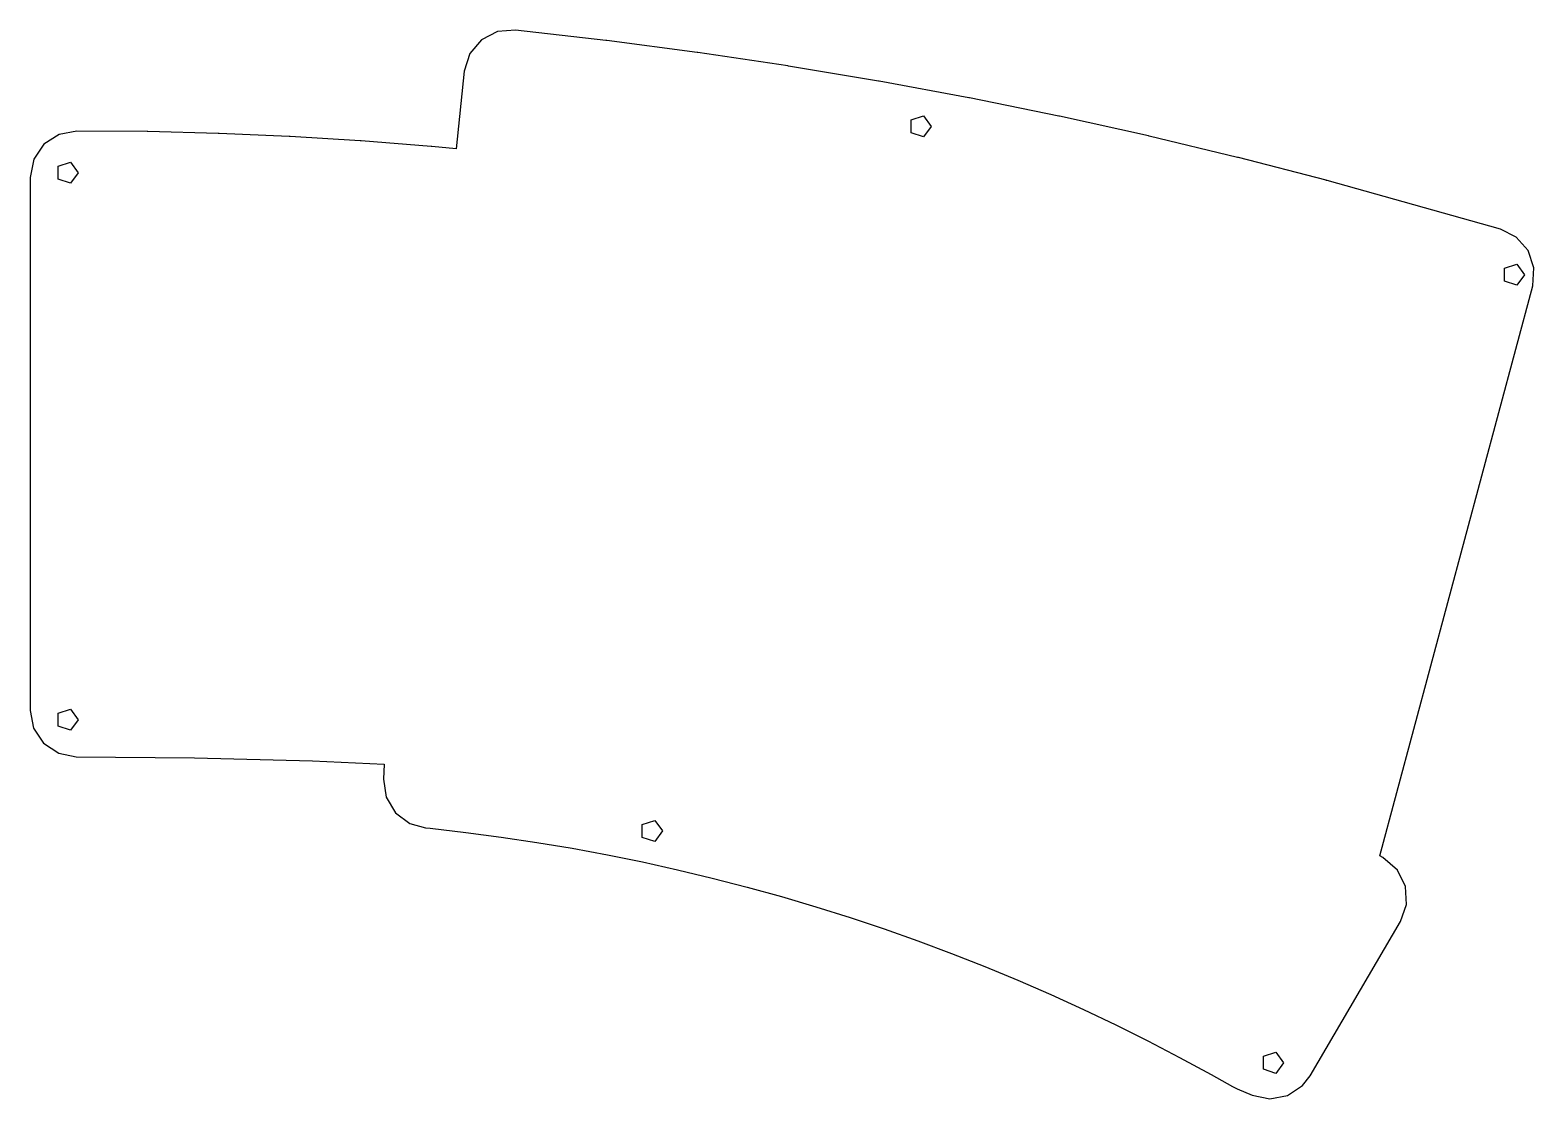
# Model space of a CAD drawing. Header units: metres. Extents: x -5 to 157, y -23 to 92.
import ezdxf

# ---------------------------------------------------------------- set-up
doc = ezdxf.new("R2010")
doc.units = ezdxf.units.M

msp = doc.modelspace()

# ---------------------------------------------------------------- linework, layer by layer
for p, q in [((43.6847, 91.3316), (42.4241, 89.8426)), ((45.4191, 92.2249), (43.6847, 91.3316)), ((47.3633, 92.3864), (45.4191, 92.2249)), ((57.1175, 91.2751), (47.3633, 92.3864)), ((57.2041, 91.2644), (57.1175, 91.2751)), ((66.9375, 89.983), (57.2041, 91.2644)), ((42.4241, 89.8426), (41.8246, 87.9412)), ((67.0239, 89.9709), (66.9375, 89.983)), ((76.7334, 88.5198), (67.0239, 89.9709)), ((41.8246, 87.9412), (40.9451, 79.5735)), ((76.8196, 88.5061), (76.7334, 88.5198)), ((86.5023, 86.8858), (76.8196, 88.5061)), ((86.5883, 86.8706), (86.5023, 86.8858)), ((96.2412, 85.0816), (86.5883, 86.8706)), ((96.3269, 85.0649), (96.2412, 85.0816)), ((105.947, 83.1077), (96.3269, 85.0649)), ((90.0292, 82.7053), (91.3708, 83.1413)), ((91.3708, 83.1413), (92.2, 82)), ((106.033, 83.0895), (105.947, 83.1077)), ((115.617, 80.9646), (106.033, 83.0895)), ((-1.87303, 81.1359), (-3.50455, 80.0663)), ((0.04364, 81.4998), (-1.87303, 81.1359)), ((7.62671, 81.4336), (0.04364, 81.4998)), ((7.71396, 81.4321), (7.62671, 81.4336)), ((15.2947, 81.2336), (7.71396, 81.4321)), ((15.3819, 81.2305), (15.2947, 81.2336)), ((22.9581, 80.8998), (15.3819, 81.2305)), ((90.0292, 81.2946), (90.0292, 82.7053)), ((91.3708, 80.8587), (90.0292, 81.2946)), ((92.2, 82), (91.3708, 80.8587)), ((-3.50455, 80.0663), (-4.60252, 78.4537)), ((23.0452, 80.8952), (22.9581, 80.8998)), ((30.6144, 80.4323), (23.0452, 80.8952)), ((30.7015, 80.4262), (30.6144, 80.4323)), ((38.2615, 79.8312), (30.7015, 80.4262)), ((38.3484, 79.8236), (38.2615, 79.8312)), ((40.9451, 79.5735), (38.3484, 79.8236)), ((115.702, 80.945), (115.617, 80.9646)), ((125.248, 78.6532), (115.702, 80.945)), ((-4.60252, 78.4537), (-5, 76.5)), ((-1.97081, 77.7053), (-0.629166, 78.1413)), ((-0.629166, 78.1413), (0.199997, 77)), ((125.333, 78.6321), (125.248, 78.6532)), ((134.8, 76.1837), (125.333, 78.6321)), ((-5, 76.5), (-5, 19)), ((-1.97081, 76.2946), (-1.97081, 77.7053)), ((-0.629166, 75.8587), (-1.97081, 76.2946)), ((0.199997, 77), (-0.629166, 75.8587)), ((134.797, 76.172), (134.8, 76.1837)), ((134.901, 76.1639), (134.797, 76.172)), ((153.601, 70.9139), (134.901, 76.1639)), ((155.294, 70.0666), (153.601, 70.9139)), ((156.58, 68.5998), (155.294, 70.0666)), ((157.207, 66.7524), (156.58, 68.5998)), ((154.029, 66.7053), (155.371, 67.1413)), ((154.029, 65.2946), (154.029, 66.7053)), ((155.371, 67.1413), (156.2, 66)), ((157.08, 64.8057), (157.207, 66.7524)), ((155.371, 64.8587), (154.029, 65.2946)), ((156.2, 66), (155.371, 64.8587)), ((140.597, 3.302), (157.08, 64.8057)), ((-5, 19), (-4.6194, 17.0866)), ((-1.97081, 18.7053), (-0.629166, 19.1413)), ((-1.97081, 17.2946), (-1.97081, 18.7053)), ((-0.629166, 19.1413), (0.199997, 18)), ((0.199997, 18), (-0.629166, 16.8587)), ((-4.6194, 17.0866), (-3.53554, 15.4645)), ((-0.629166, 16.8587), (-1.97081, 17.2946)), ((-3.53554, 15.4645), (-1.91342, 14.3806)), ((-1.91342, 14.3806), (-0.04364, 14.0002)), ((-0.04364, 14.0002), (12.7404, 13.8886)), ((12.7404, 13.8886), (25.477, 13.5551)), ((25.477, 13.5551), (33.2098, 13.2175)), ((33.2098, 13.2175), (33.1237, 11.5747)), ((33.1237, 11.5747), (33.4036, 9.64398)), ((33.4036, 9.64398), (34.4011, 7.96736)), ((34.4011, 7.96736), (35.9643, 6.80009)), ((35.9643, 6.80009), (37.6376, 6.33604)), ((61.0292, 6.70534), (62.3708, 7.14127)), ((61.0292, 5.29465), (61.0292, 6.70534)), ((62.3708, 7.14127), (63.2, 6)), ((37.6376, 6.33604), (38.1526, 6.28644)), ((38.1526, 6.28644), (41.9942, 5.84874)), ((41.9942, 5.84874), (45.8267, 5.34421)), ((45.8267, 5.34421), (49.6506, 4.77271)), ((62.3708, 4.85872), (61.0292, 5.29465)), ((63.2, 6), (62.3708, 4.85872)), ((49.6506, 4.77271), (53.463, 4.13474)), ((53.463, 4.13474), (57.2641, 3.43024)), ((57.2641, 3.43024), (61.0528, 2.65941)), ((140.898, 3.13725), (140.597, 3.302)), ((61.0528, 2.65941), (64.8264, 1.82281)), ((64.8264, 1.82281), (68.5852, 0.92041)), ((142.485, 1.76933), (140.898, 3.13725)), ((143.338, 0.014343), (142.485, 1.76933)), ((68.5852, 0.92041), (72.3288, -0.047745)), ((143.453, -1.93312), (143.338, 0.014343)), ((72.3288, -0.047745), (76.0532, -1.0806)), ((76.0532, -1.0806), (79.7605, -2.17876)), ((79.7605, -2.17876), (83.4467, -3.34103)), ((142.815, -3.7766), (143.453, -1.93312)), ((83.4467, -3.34103), (87.1137, -4.56799)), ((87.1137, -4.56799), (90.7571, -5.85817)), ((133.065, -20.4266), (142.815, -3.7766)), ((90.7571, -5.85817), (94.3788, -7.21228)), ((94.3788, -7.21228), (97.9749, -8.62878)), ((97.9749, -8.62878), (101.547, -10.1085)), ((101.547, -10.1085), (105.092, -11.6496)), ((105.092, -11.6496), (108.611, -13.2534)), ((108.611, -13.2534), (112.099, -14.9171)), ((112.099, -14.9171), (115.558, -16.642)), ((115.558, -16.642), (118.988, -18.4272)), ((118.988, -18.4272), (122.385, -20.272)), ((128.029, -18.2946), (129.371, -17.8587)), ((128.029, -19.7053), (128.029, -18.2946)), ((129.371, -17.8587), (130.2, -19)), ((130.2, -19), (129.371, -20.1413)), ((122.385, -20.272), (124.688, -21.5746)), ((129.371, -20.1413), (128.029, -19.7053)), ((132.258, -21.4624), (133.065, -20.4266)), ((124.688, -21.5746), (125.201, -21.8275)), ((125.201, -21.8275), (126.801, -22.5047)), ((126.801, -22.5047), (128.712, -22.8998)), ((128.712, -22.8998), (130.628, -22.5339)), ((130.628, -22.5339), (132.258, -21.4624))]:
    msp.add_line(p, q)

doc.saveas('drawing.dxf')
